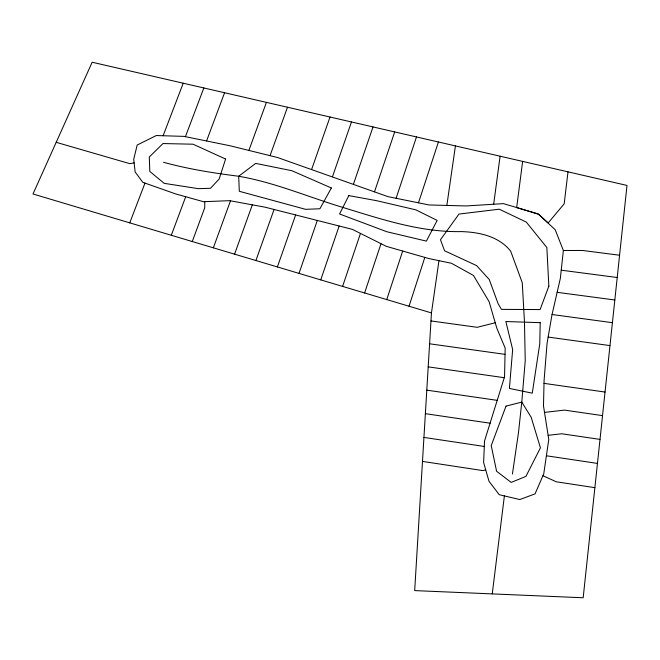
<?xml version="1.0" encoding="UTF-8"?>
<svg xmlns="http://www.w3.org/2000/svg" width="660" height="660" viewBox="0 0 660 660"><rect width="100%" height="100%" fill="white"/><g stroke="black" fill="none" stroke-linecap="round" stroke-linejoin="round"><path stroke-width="0.99" d="M204.79 201.638L204.715 207.817L192.266 241.527M431.459 312.931L414.686 590.601L583.176 597.77L627 185.435L92.153 62.23L33 193.982L431.459 312.931L438.958 260.667M563.368 250.486L560.332 278.429L551.95 314.993L547.066 343.307L544.087 380.3L543.485 405.9L548.782 439.428L543.766 473.797L535.045 493.878L519.799 499.546L499.232 494.703L488.986 481.231L483.623 462.553L484.514 441.012L504.545 376.852L505.18 348.125L496.807 328.127L489.085 301.62L473.459 275.451L451.44 263.274L428.777 258.538L386.248 246.32L352.325 229.35L265.023 207.174L229.713 200.673L203.453 201.696L175.832 193.982L142.783 182.317L135.135 171.955L133.716 159.274L137.181 145.027L156.313 135.539L183.901 136.373L229.853 145.72L277.464 157.493L387.899 196.622L429.049 204.963L466.191 205.945L503.407 203.635L538.131 213.889L555.184 229.697L563.368 250.486L582.631 250.478L619.583 255.222M567.996 171.847L564.184 203.833L548.179 222.923L538.56 214.277L516.681 207.553L522.629 161.395M492.244 593.901L504.388 495.916M493.672 204.237L500.098 156.206M446.845 205.433L455.425 145.91M512.432 474.037L518.455 432.828L521.788 402.105L525.236 360.707L524.461 321.7L522.25 282.695L510.683 251.163C498.811 236.305 479.638 232.221 461.555 231.594C421.096 232.452 381.991 219.45 343.753 207.694C308.748 197.241 274.857 182.449 238.689 176.253C213.403 173.06 188.166 169.059 163.556 162.302M409.035 306.24L424.817 257.4M386.752 299.59L402.674 251.039M418.481 202.818L438.421 141.999M364.609 292.974L381.001 243.697M396.099 198.28L416.493 136.942M342.606 286.407L360.467 233.425M374.5 191.821L394.697 131.926M320.735 279.881L339.141 226.025M353.413 184.264L373.015 126.926M298.996 273.388L317.311 220.506M332.475 176.74L351.458 121.96M277.39 266.937L295.63 214.978M311.66 169.323L330.016 117.026M255.915 260.527L274.065 209.476M234.564 254.158L252.334 204.839M270.047 155.661L287.496 107.233M213.353 247.822L230.497 200.813M248.886 150.422L266.409 102.374M171.303 235.273L185.707 196.738M206.58 140.91L224.59 92.738M185.419 136.678L203.849 87.962M129.756 222.865L144.986 183.092M163.111 135.745L183.224 83.209M485.71 469.837L482.79 470.588L422.491 461.398M495.247 322.757L477.213 327.31L430.972 320.941M134.12 162.904L129.723 163.639L56.199 142.321M544.516 412.417L564.432 410.099L602.539 415.618M548.13 435.336L561.734 433.76L600.006 439.403M561.231 270.188L617.215 277.505M557.147 292.322L614.823 299.986M552.057 314.515L612.414 322.682M548.138 337.078L609.98 345.592M429.594 343.794L505.04 354.362M428.2 366.861L504.281 377.701M544.013 383.361L605.038 392.057M426.789 390.151L497.31 400.364M425.37 413.671L490.182 423.217M423.935 437.415L484.291 446.457M546.397 455.771L597.457 463.419M594.883 487.666L556.256 481.784L542.933 475.72M540.202 322.666L539.773 343.802L532.257 393.187L509.404 388.418L512.655 349.536L505.873 321.519L540.202 322.666M225.596 159.043L219.136 179.033L210.532 188.273L198.38 188.669L164.225 183.356L149.804 171.443L149.292 157.006L162.995 143.55L193.058 144.202L225.596 159.043M548.848 286.184L540.103 309.565L501.468 309.375L498.143 303.732L489.233 279.477L476.586 265.592L444.584 250.784L440.476 239.737L458.972 214.071L499.216 209.195L526.284 222.073L546.851 247.516L548.848 286.184M506.014 406.123L491.238 445.591L496.592 471.265L511.203 482.41L525.921 476.396L540.433 447.859L531.184 417.277L521.788 402.105L506.014 406.123M348.81 195.616L339.562 213.98L386.826 231.734L426.377 241.114L437.176 220.407L415.825 209.839L376.621 200.681L348.81 195.616M331.361 187.976L319.902 208.758L305.596 209.335L239.308 191.293L238.689 176.253L255.676 163.399L291.86 170.701L331.361 187.976"/></g></svg>
